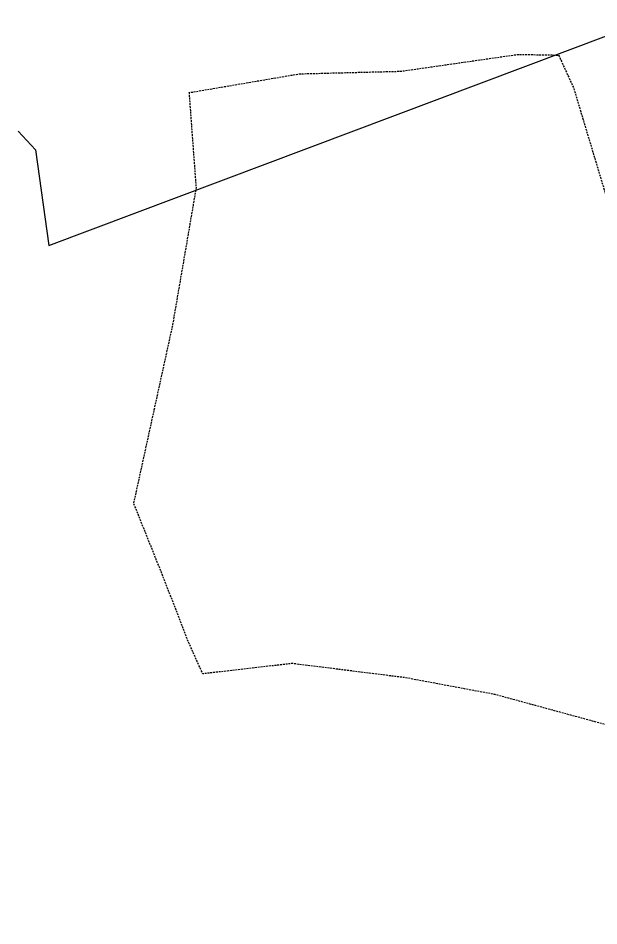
# Model space of a CAD drawing. Header units: millimetres. Extents: x 589619 to 593486, y 440379 to 445141.
# Drawn here: x 589619 to 591169, y 442717 to 445141 of the extents above; entities that cross this region are included whole.
import ezdxf

# ---------------------------------------------------------------- set-up
doc = ezdxf.new("R2010")
doc.units = ezdxf.units.MM
doc.header["$LTSCALE"] = 10
doc.linetypes.add('DISCONTINU', pattern=[0.75, 0.5, -0.25])
doc.layers.add('TF 13164 TF 13163 ET TF 45114 ANNULES', color=250, linetype='Continuous')

msp = doc.modelspace()

# ---------------------------------------------------------------- linework, layer by layer
at = {"color": 232, "lineweight": 30, "flags": 128}
msp.add_lwpolyline([(589619, 444839), (589665, 444789), (589701, 444534), (591315, 445141), (591436, 445058), (592078, 443543), (591745, 440674), (591661, 440379)], dxfattribs=at)
msp.add_lwpolyline([(589619, 444839), (589665, 444789), (589701, 444534), (591315, 445141), (591436, 445058), (592078, 443543), (591745, 440674), (591661, 440379)], dxfattribs=at)
msp.add_lwpolyline([(589619, 444839), (589665, 444789), (589701, 444534), (591315, 445141), (591436, 445058), (592078, 443543), (591745, 440674), (591661, 440379)], dxfattribs=at)
msp.add_lwpolyline([(589619, 444839), (589665, 444789), (589701, 444534), (591315, 445141), (591436, 445058), (592078, 443543), (591745, 440674), (591661, 440379)], dxfattribs=at)
at = {"layer": 'TF 13164 TF 13163 ET TF 45114 ANNULES', "linetype": 'DISCONTINU', "lineweight": -3, "flags": 128}
msp.add_lwpolyline([(591061.5, 445042.3), (591101.5, 444954.3), (591206.5, 444604.3), (591351.5, 444369.3), (591516.5, 444349.3), (591656.5, 444287.3), (591901.5, 444294.3), (592206.5, 444362.3), (592496.5, 444369.3), (592650.9, 444526), (592816.5, 444694.3), (593031.5, 444354.3), (593267.7, 444041.6), (593177.7, 443861.6), (592952.7, 443676.6), (592895.6, 443501.9), (592952.4, 443543.4), (593005.3, 443527.9), (593026.6, 443499), (593056.4, 443449.5), (593134, 443493.3), (593165.2, 443554.8), (593264.1, 443591.4), (593375.6, 443584.5), (593418.3, 443582.6), (593465.5, 443558), (593485.9, 443471.5), (593335.7, 443462.9), (593055.2, 443327.9), (593105.7, 443176.2), (593120.4, 443175.5), (593137, 443125.6), (593160.7, 443133.5), (593178.1, 443081.3), (593268.2, 443111.3), (593357.9, 442841.8), (593125, 442764.3), (592879.7, 442886.6), (592546.5, 442854.3), (592306.5, 442877.3), (592046.5, 442969.3), (591861.5, 443024.3), (591706.5, 443084.3), (591466.5, 443169.3), (591185.5, 443254.3), (590892.5, 443334.3), (590652.5, 443379.3), (590350.5, 443417.3), (590111.6, 443389.8), (590073.8, 443474.2), (590006.3, 443648.3), (589927.6, 443844.6), (590031.7, 444321), (590094.7, 444687.7), (590075.8, 444942.2), (590369.5, 444992.3), (590641.5, 444999.3), (590953.5, 445044.3), (591061.5, 445042.3)], dxfattribs=at)
msp.add_lwpolyline([(591061.5, 445042.3), (591101.5, 444954.3), (591206.5, 444604.3), (591351.5, 444369.3), (591516.5, 444349.3), (591656.5, 444287.3), (591901.5, 444294.3), (592206.5, 444362.3), (592496.5, 444369.3), (592650.9, 444526), (592816.5, 444694.3), (593031.5, 444354.3), (593267.7, 444041.6), (593177.7, 443861.6), (592952.7, 443676.6), (592895.6, 443501.9), (592952.4, 443543.4), (593005.3, 443527.9), (593026.6, 443499), (593056.4, 443449.5), (593134, 443493.3), (593165.2, 443554.8), (593264.1, 443591.4), (593375.6, 443584.5), (593418.3, 443582.6), (593465.5, 443558), (593485.9, 443471.5), (593335.7, 443462.9), (593055.2, 443327.9), (593105.7, 443176.2), (593120.4, 443175.5), (593137, 443125.6), (593160.7, 443133.5), (593178.1, 443081.3), (593268.2, 443111.3), (593357.9, 442841.8), (593125, 442764.3), (592879.7, 442886.6), (592546.5, 442854.3), (592306.5, 442877.3), (592046.5, 442969.3), (591861.5, 443024.3), (591706.5, 443084.3), (591466.5, 443169.3), (591185.5, 443254.3), (590892.5, 443334.3), (590652.5, 443379.3), (590350.5, 443417.3), (590111.6, 443389.8), (590073.8, 443474.2), (590006.3, 443648.3), (589927.6, 443844.6), (590031.7, 444321), (590094.7, 444687.7), (590075.8, 444942.2), (590369.5, 444992.3), (590641.5, 444999.3), (590953.5, 445044.3), (591061.5, 445042.3)], dxfattribs=at)

doc.saveas('drawing.dxf')
